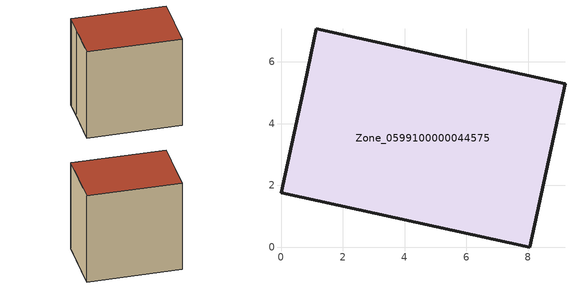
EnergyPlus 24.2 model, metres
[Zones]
Zone_0599100000044575
 floor ground (C_G): 0.77,5.27 1.05,6.68 1.14,7.07 9.19,5.29 8.05,0 0,1.77 z0
 wall outside (C_F): 1.05,6.68 0.77,5.27 0,1.77 8.05,0 9.19,5.29 1.14,7.07 1.05,6.68 z0:8.5
 roof outside (C_R): 0.77,5.27 0,1.77 8.05,0 9.19,5.29 1.14,7.07 1.05,6.68 z8.5
[BUILDING]
Pand.0599100000044575: North Axis=0; Terrain=City; Loads Convergence Tolerance Value=0.04; Temperature Convergence Tolerance Value=0.4; Solar Distribution=FullExterior; Maximum Number of Warmup Days=25; Minimum Number of Warmup Days=1
[Site:Location]
Rotterdam.The.Hague.AP_ZH_NLD Design_Conditions: Latitude=51.96; Longitude=4.45; Time Zone=1; Elevation=-4.5
[SITE:GROUNDTEMPERATURE:BUILDINGSURFACE]
18, 18, 18, 18, 18, 18, 18, 18, 18, 18, 18, 18
[MATERIAL] Thermal Absorptance=0.9; Solar Absorptance=0.7; Visible Absorptance=0.7
Name | Roughness | Thickness | Conductivity | Density | Specific Heat
G.TI.1975-1991 | MediumSmooth | 0.15 | 0.288461 | 540 | 1210
F.TI.1975-1991 | Rough | 0.3 | 0.230769 | 1920 | 840
R.TI.1975-1991 | MediumRough | 0.2 | 0.153846 | 1500 | 1000
[CONSTRUCTION]
C_G: G.TI.1975-1991
C_F: F.TI.1975-1991
C_R: R.TI.1975-1991
[ZONE]
Zone_0599100000044575: Type=1; Multiplier=1; Ceiling Height=Autocalculate; Volume=Autocalculate; Floor Area=autocalculate; Part of Total Floor Area=Yes
[ZONEINFILTRATION:DESIGNFLOWRATE]
Infil_Zone_0599100000044575: Zone or ZoneList or Space or SpaceList=Zone_0599100000044575; Schedule=AlwaysOn; Design Flow Rate Calculation Method=Flow/Area; Flow Rate per Floor Area=0.003; Constant Term Coefficient=1; Temperature Term Coefficient=0; Velocity Term Coefficient=0; Velocity Squared Term Coefficient=0
[HVACTEMPLATE:ZONE:IDEALLOADSAIRSYSTEM]
Zone_0599100000044575: Maximum Heating Supply Air Temperature=50; Minimum Cooling Supply Air Temperature=13; Maximum Heating Supply Air Humidity Ratio=0.0156; Minimum Cooling Supply Air Humidity Ratio=0.0077; Heating Limit=NoLimit; Cooling Limit=NoLimit; Dehumidification Control Type=ConstantSensibleHeatRatio; Cooling Sensible Heat Ratio=0.7; Dehumidification Setpoint=60; Humidification Control Type=None; Humidification Setpoint=30; Outdoor Air Method=None; Outdoor Air Flow Rate per Person=0.00944; Outdoor Air Flow Rate per Zone Floor Area=0; Outdoor Air Flow Rate per Zone=0; Demand Controlled Ventilation Type=None; Outdoor Air Economizer Type=NoEconomizer; Heat Recovery Type=None; Sensible Heat Recovery Effectiveness=0.7; Latent Heat Recovery Effectiveness=0.65
[ZONECONTROL:THERMOSTAT]
ThermostatControl_Zone_0599100000044575: Zone or ZoneList=Zone_0599100000044575; Control Type Schedule=DualSetpointControlType; Control 1=Thermostat_Zone_0599100000044575; Temperature Difference Between Cutout And Setpoint=0
[THERMOSTATSETPOINT:DUALSETPOINT]
Thermostat_Zone_0599100000044575: Heating Setpoint Temperature Schedule=HeatingSetpoint_Zone_0599100000044575; Cooling Setpoint Temperature Schedule=CoolingSetpoint_Zone_0599100000044575
[SCHEDULE:COMPACT]
HeatingSetpoint_Zone_0599100000044575: Through: 12/31, For: AllDays, Until: 24:00, 21
CoolingSetpoint_Zone_0599100000044575: Through: 12/31, For: AllDays, Until: 24:00, 24
DualSetpointControlType: Through: 12/31, For: AllDays, Until: 24:00, 4
AlwaysOn: Through: 12/31, For: AllDays, Until: 24:00, 1
